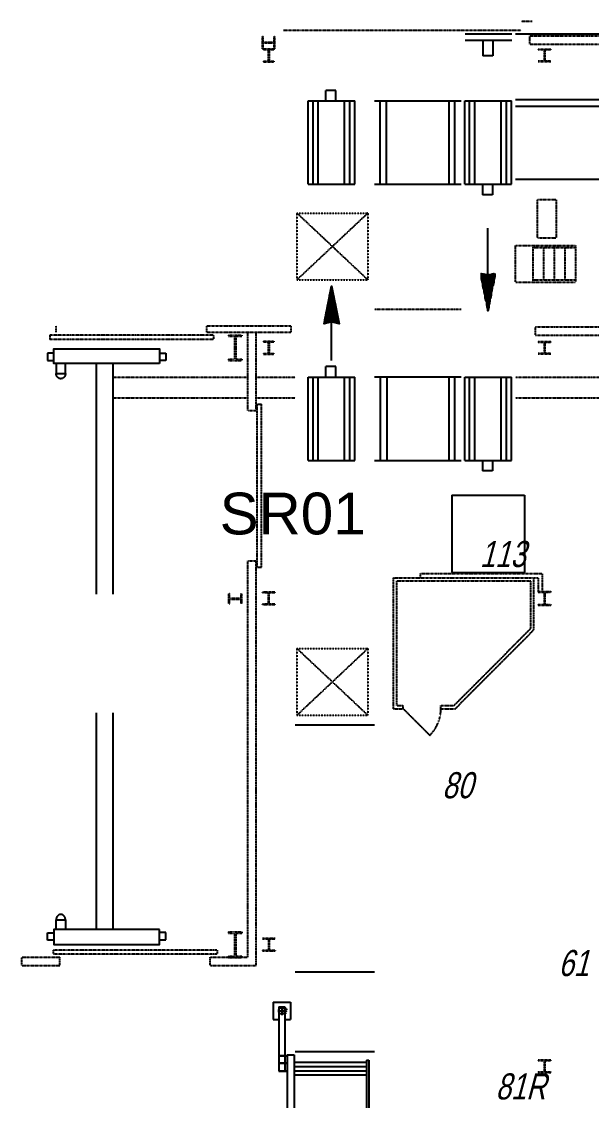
# Model space of a CAD drawing. Header units: millimetres. Extents: x -1732 to 458256, y -4349 to 130988.
# Drawn here: x 4977 to 18611, y 105112 to 130939 of the extents above; entities that cross this region are included whole.
import ezdxf

# ---------------------------------------------------------------- set-up
doc = ezdxf.new("R2010")
doc.units = ezdxf.units.MM
doc.header["$LTSCALE"] = 0.01
doc.header["$MEASUREMENT"] = 0
doc.linetypes.add('HIDDEN2', pattern=[4.7625, 3.175, -1.5875])
doc.linetypes.add('PHANTOM2', pattern=[31.75, 15.875, -3.175, 3.175, -3.175, 3.175, -3.175])
for name, color, linetype in [('F-E-EQP', 251, 'CONTINUOUS'), ('F-E-EQP-PH2', 251, 'PHANTOM2'), ('F-N-EQP', 251, 'CONTINUOUS'), ('NODETEXT', 5, 'CONTINUOUS'), ('NODETEXTOLD', 5, 'CONTINUOUS'), ('S-E-ACI', 251, 'PHANTOM2'), ('S-E-BET', 251, 'PHANTOM2'), ('TEX', 5, 'CONTINUOUS')]:
    doc.layers.add(name, color=color, linetype=linetype)
doc.styles.add('R15', font='arial.ttf', dxfattribs={"height": 1.5})
doc.styles.add('TEXTXP', font='arial.ttf', dxfattribs={"width": 0.75, "oblique": 15})

msp = doc.modelspace()

# ---------------------------------------------------------------- linework, layer by layer
at = {"layer": 'F-E-EQP'}
for p, q in [((16706.65977, 130639.77129), (15590.18651, 130639.77129)), ((16706.65977, 130489.76397), (15590.18651, 130489.76397)), ((16012.63931, 130489.76397), (16012.63931, 130118.16095)), ((16254.05006, 130489.76397), (16254.05006, 130118.16095)), ((164656.04027, 130640.39308), (16792.87855, 130640.39308)), ((16254.05006, 130118.16095), (16012.63931, 130118.16095)), ((12257.3912, 129041.16203), (12257.3912, 129291.42416)), ((12498.77451, 129291.42416), (12257.3912, 129291.42416)), ((12498.77451, 129041.16203), (12498.77451, 129291.42416)), ((11834.92925, 127044.48733), (11834.92925, 129041.16203)), ((11834.92925, 129041.16203), (12951.41165, 129041.16203)), ((11949.59501, 127044.48733), (11949.59501, 129041.16203)), ((12076.31257, 127044.48733), (12076.31257, 129041.16203)), ((12703.97501, 127044.48733), (12703.97501, 129041.16203)), ((12830.74743, 127044.48733), (12830.74743, 129041.16203)), ((12951.41165, 127044.48733), (12951.41165, 129041.16203)), ((13424.15801, 129041.16203), (15491.21186, 129041.16203)), ((13556.24309, 127044.48733), (13556.24309, 129041.16203)), ((13711.55393, 127044.48733), (13711.55393, 129041.16203)), ((15204.44687, 127044.48733), (15204.44687, 129041.16203)), ((15344.24035, 127044.48733), (15344.24035, 129041.16203)), ((15582.96733, 129041.16203), (16699.44973, 129041.16203)), ((15582.96733, 127044.48733), (15582.96733, 129041.16203)), ((15697.63309, 127044.48733), (15697.63309, 129041.16203)), ((15824.35064, 127044.48733), (15824.35064, 129041.16203)), ((16452.01309, 127044.48733), (16452.01309, 129041.16203)), ((16578.7855, 127044.48733), (16578.7855, 129041.16203)), ((16699.44973, 127044.48733), (16699.44973, 129041.16203)), ((16791.20519, 129074.69968), (25116.22051, 129074.69968)), ((16791.20519, 128915.94968), (25116.22051, 128915.94968)), ((16791.20519, 127169.69968), (25116.22051, 127169.69968)), ((11834.92925, 127044.48733), (12951.41165, 127044.48733)), ((13424.15801, 127044.48733), (15491.21186, 127044.48733)), ((15582.96733, 127044.48733), (16699.44973, 127044.48733)), ((16005.42927, 127044.48733), (16005.42927, 126794.22519)), ((16246.81258, 127044.48733), (16246.81258, 126794.22519)), ((16246.81258, 126794.22519), (16005.42927, 126794.22519)), ((16136.77826, 124015.58337), (16136.77826, 125997.38992)), ((12393.17045, 122824.90288), (12393.17045, 124608.16576)), ((5593.79198, 123004.13809), (5593.79198, 122828.45442)), ((5744.42109, 123004.13809), (5593.79198, 123004.13809)), ((8279.44879, 122999.33749), (8430.08704, 122999.33749)), ((8430.08704, 122999.33749), (8430.08704, 122823.65382)), ((5593.79198, 122828.45442), (5746.55164, 122828.45442)), ((5802.38491, 122753.36389), (5802.38491, 122515.92165)), ((6026.39462, 122515.92165), (6026.39462, 122751.32478)), ((6766.04363, 117230.9033), (6766.04363, 122729.06829)), ((7166.02963, 117230.9033), (7166.02963, 122729.06829)), ((8430.08704, 122823.65382), (8277.31823, 122823.65382)), ((12257.3912, 122429.36454), (12257.3912, 122679.62668)), ((12498.77451, 122679.62668), (12257.3912, 122679.62668)), ((12498.77451, 122429.36454), (12498.77451, 122679.62668)), ((5802.38491, 122515.92165), (6026.39462, 122515.92165)), ((11834.92925, 122429.36454), (12951.41165, 122429.36454)), ((11834.92925, 120432.68985), (11834.92925, 122429.36454)), ((11949.59501, 120432.68985), (11949.59501, 122429.36454)), ((12076.31257, 120432.68985), (12076.31257, 122429.36454)), ((12703.97501, 120432.68985), (12703.97501, 122429.36454)), ((12830.74743, 120432.68985), (12830.74743, 122429.36454)), ((12951.41165, 120432.68985), (12951.41165, 122429.36454)), ((13424.15801, 122431.03789), (15491.21186, 122431.03789)), ((13565.66141, 120447.05507), (13565.66141, 122431.03789)), ((13720.97225, 120432.68985), (13720.97225, 122431.03789)), ((15204.44687, 120432.68985), (15204.44687, 122431.03789)), ((15344.24035, 120432.68985), (15344.24035, 122431.03789)), ((15582.96733, 120432.68985), (15582.96733, 122429.36454)), ((15582.96733, 122429.36454), (16699.44973, 122429.36454)), ((15697.63309, 120432.68985), (15697.63309, 122429.36454)), ((15824.35064, 120432.68985), (15824.35064, 122429.36454)), ((16452.01309, 120432.68985), (16452.01309, 122429.36454)), ((16578.7855, 120432.68985), (16578.7855, 122429.36454)), ((16699.44973, 120432.68985), (16699.44973, 122429.36454)), ((11834.92925, 120432.68985), (12951.41165, 120432.68985)), ((13424.15801, 120432.68985), (15491.21186, 120432.68985)), ((15582.96733, 120432.68985), (16699.44973, 120432.68985)), ((16005.42927, 120432.68985), (16005.42927, 120182.42771)), ((16246.81258, 120432.68985), (16246.81258, 120182.42771)), ((16246.81258, 120182.42771), (16005.42927, 120182.42771)), ((15272.87143, 119602.2592), (17009.69193, 119602.2592)), ((15272.87143, 119602.2592), (15272.87143, 117748.44121)), ((17009.69193, 119602.2592), (17009.69193, 117748.44121)), ((15272.87143, 117748.44121), (17009.69193, 117748.44121)), ((6766.04363, 109200.11795), (6766.04363, 114388.01332)), ((7166.02963, 109200.11795), (7166.02963, 114388.01332)), ((11524.15801, 114101.09968), (13424.15801, 114101.09968)), ((5802.38491, 109200.11795), (5802.38491, 109437.56934)), ((5802.38491, 109437.56934), (6026.39462, 109437.56934)), ((6026.39462, 109437.56934), (6026.39462, 109202.15706)), ((5593.79198, 109125.02742), (5744.42109, 109125.02742)), ((5593.79198, 108949.34375), (5593.79198, 109125.02742)), ((8430.08704, 109129.82802), (8279.44879, 109129.82802)), ((8430.08704, 108954.14435), (8430.08704, 109129.82802)), ((5744.42109, 108949.34375), (5593.79198, 108949.34375)), ((8279.44879, 108954.14435), (8430.08704, 108954.14435)), ((11524.15801, 108191.09968), (13424.15801, 108191.09968)), ((10999.15801, 107461.09968), (10999.15801, 107051.09968)), ((10999.15801, 107461.09968), (11409.15801, 107461.09968)), ((11409.15801, 107461.09968), (11409.15801, 107051.09968)), ((11104.15801, 107256.09968), (11304.15801, 107256.09968)), ((11129.15801, 107356.09968), (11279.15801, 107356.09968)), ((11129.15801, 107356.09968), (11129.15801, 105811.09968)), ((11204.15801, 107356.09968), (11204.15801, 107156.09968)), ((11279.15801, 107356.09968), (11279.15801, 106191.09968)), ((10999.15801, 107051.09968), (11129.15801, 107051.09968)), ((11279.15801, 107051.09968), (11409.15801, 107051.09968)), ((11129.15801, 106191.09968), (11329.15801, 106191.09968)), ((11129.15801, 106178.59968), (11329.15801, 106178.59968)), ((11279.15801, 106178.59968), (11279.15801, 106007.34968)), ((11329.15801, 106206.09968), (11499.15801, 106206.09968)), ((11329.15801, 106206.09968), (11329.15801, 102356.09968)), ((11499.15801, 106206.09968), (11499.15801, 102356.09968)), ((11524.15801, 106281.09968), (13424.15801, 106281.09968)), ((11329.15801, 106007.34968), (11129.15801, 106007.34968)), ((11329.15801, 105994.84968), (11129.15801, 105994.84968)), ((11279.15801, 105994.84968), (11279.15801, 105823.59968)), ((11499.15801, 106026.09968), (13229.15801, 106026.09968)), ((11499.15801, 105926.09968), (13229.15801, 105926.09968)), ((13229.15801, 106076.09968), (13289.15801, 106076.09968)), ((13229.15801, 106076.09968), (13229.15801, 102876.09968)), ((13289.15801, 106076.09968), (13289.15801, 102876.09968)), ((11129.15801, 105823.59968), (11329.15801, 105823.59968)), ((11129.15801, 105811.09968), (11329.15801, 105811.09968)), ((11499.15801, 105821.09968), (13229.15801, 105821.09968)), ((11499.15801, 105721.09968), (13229.15801, 105721.09968))]:
    msp.add_line(p, q, dxfattribs=at)
for points in [[(16301.72687, 124907.42512), (16299.38601, 124837.67469), (16285.70659, 124765.92172), (16284.53615, 124903.20059), (16269.92404, 124899.89961), (16272.97814, 124702.40749), (16254.62613, 124609.94337), (16256.24462, 124896.36088), (16237.16109, 124891.40483), (16240.1969, 124548.92545), (16224.23147, 124460.06406), (16225.37447, 124888.70735), (16211.69505, 124884.81201), (16209.82967, 124385.93365), (16194.32145, 124306.13397), (16192.55666, 124880.24915), (16174.55212, 124876.01548), (16181.99534, 124244.21994), (16165.01493, 124161.47589), (16163.96337, 124873.88493), (16149.14095, 124869.6604), (16153.79524, 124102.46965), (16136.44907, 124015.40963), (16135.61697, 124865.99365), (16119.11205, 124869.98958), (16126.07063, 124069.61526), (16106.74936, 124161.80507), (16106.60306, 124872.83337), (16088.00416, 124877.99973), (16089.68666, 124245.86586), (16072.97143, 124328.21673), (16072.66967, 124881.53845), (16059.02683, 124884.83944), (16058.35931, 124400.12514), (16043.75635, 124472.16157), (16044.35071, 124888.70735), (16031.21078, 124891.70658), (16031.4851, 124533.50867), (16014.715, 124616.66421), (16015.76656, 124895.07157), (16001.9957, 124899.2961), (16001.5385, 124680.32473), (15983.87229, 124769.39644), (15984.0826, 124903.01771), (15970.43061, 124906.55644), (15970.25687, 124837.885)], [(12393.17045, 124611.01869), (12577.01057, 123707.05199), (12394.13057, 123752.08619), (12215.06362, 123706.12845), (12391.25021, 124603.36516)], [(12228.23098, 123716.32401), (12230.57185, 123786.07444), (12244.25127, 123857.83655), (12245.4217, 123720.55768), (12260.03381, 123723.85866), (12256.97057, 123921.34163), (12275.33173, 124013.80576), (12273.71324, 123727.39739), (12292.79677, 123732.34429), (12289.76096, 124074.82367), (12305.72638, 124163.68506), (12304.58338, 123735.04177), (12318.26281, 123738.94626), (12320.11904, 124237.81547), (12335.63641, 124317.61516), (12337.4012, 123743.50912), (12355.40573, 123747.73365), (12347.96252, 124379.53833), (12364.94293, 124462.27324), (12365.99449, 123749.8642), (12380.81691, 123754.09787), (12376.16261, 124521.28861), (12393.49964, 124608.34864), (12394.34089, 123757.75547), (12410.84581, 123753.76869), (12403.88722, 124554.13386), (12423.19935, 124461.94405), (12423.3548, 123750.91576), (12441.95369, 123745.75854), (12440.2712, 124377.88326), (12456.98643, 124295.5324), (12457.27904, 123742.21067), (12470.93103, 123738.91883), (12471.5894, 124223.62398), (12486.20151, 124151.59669), (12485.60715, 123735.04177), (12498.74708, 123732.04254), (12498.47276, 124090.24045), (12515.24285, 124007.08492), (12514.19129, 123728.68669), (12527.96216, 123724.45302), (12528.41021, 123943.42439), (12546.08557, 123854.35269), (12545.87525, 123720.73141), (12559.52725, 123717.19269), (12559.70098, 123785.86413)]]:
    msp.add_lwpolyline(points, dxfattribs=at)
for points in [[(8279.44879, 122753.36389), (5744.42109, 122753.36389), (5744.42109, 123106.07541), (8279.44879, 123106.07541)], [(8279.44879, 109200.11795), (5744.42109, 109200.11795), (5744.42109, 108847.40644), (8279.44879, 108847.40644)]]:
    msp.add_lwpolyline(points, close=True, dxfattribs=at)
for points in [[(6026.38547, 122515.9125, -0.038702), (6024.68469, 122494.09492, -0.039436), (6019.62806, 122472.80769, -0.039926), (6011.44418, 122453.05665, -0.041965), (6000.17877, 122434.90581, -0.042834), (5986.50849, 122419.5256, -0.04553), (5970.37847, 122406.77886, -0.046445), (5952.80371, 122397.56171, -0.048473), (5933.82991, 122391.81013, -0.048884), (5914.38062, 122389.91733, -0.048884), (5894.93133, 122391.81013, -0.048473), (5875.94839, 122397.56171, -0.046445), (5858.38276, 122406.77886, -0.04553), (5842.2436, 122419.5256, -0.042834), (5828.58247, 122434.90581, -0.032401), (5816.4941, 122452.86462, -0.089061), (5809.13318, 122472.80769), (5804.90865, 122499.74591), (5802.37576, 122515.9125), (5802.37576, 122515.9125), (5802.37576, 122515.9125)], [(6026.38547, 109437.5602, 0.038702), (6024.68469, 109459.36864, 0.039436), (6019.62806, 109480.65587, 0.039926), (6011.44418, 109500.40691, 0.041965), (6000.17877, 109518.55775, 0.042834), (5986.50849, 109533.93796, 0.04553), (5970.37847, 109546.69384, 0.046445), (5952.80371, 109555.90185, 0.048473), (5933.82991, 109561.66257, 0.048884), (5914.38062, 109563.55537, 0.048884), (5894.93133, 109561.66257, 0.048473), (5875.94839, 109555.90185, 0.046445), (5858.38276, 109546.69384, 0.04553), (5842.2436, 109533.93796, 0.042834), (5828.58247, 109518.55775, 0.032401), (5816.4941, 109500.59893, 0.089061), (5809.13318, 109480.65587), (5804.90865, 109453.71765), (5802.37576, 109437.5602), (5802.37576, 109437.5602), (5802.37576, 109437.5602)]]:
    msp.add_lwpolyline(points, format="xyb", dxfattribs=at)
msp.add_circle((11204.15801, 107256.09968), 75, dxfattribs=at)
at = {"layer": 'F-E-EQP-PH2'}
for p, q in [((11246.15558, 130733.21382), (16927.73426, 130733.21382)), ((17195.09567, 130939.34701), (16927.73426, 130939.34701)), ((17311.20519, 126679.69968), (17771.20519, 126679.69968)), ((17311.20519, 126679.69968), (17311.20519, 125764.69968)), ((17771.20519, 126679.69968), (17771.20519, 125764.69968)), ((16791.20519, 125579.69968), (18231.20519, 125579.69968)), ((16791.20519, 124704.69968), (16791.20519, 125579.69968)), ((17211.20519, 125579.69968), (17211.20519, 124704.69968)), ((17211.20519, 125529.69968), (18231.20519, 125529.69968)), ((17311.20519, 125764.69968), (17771.20519, 125764.69968)), ((17466.20519, 125529.69968), (17466.20519, 124754.69968)), ((17721.20519, 125529.69968), (17721.20519, 124754.69968)), ((17976.20519, 125529.69968), (17976.20519, 124754.69968)), ((18231.20519, 125579.69968), (18231.20519, 124704.69968)), ((17211.20519, 124754.69968), (18231.20519, 124754.69968)), ((16791.20519, 124704.69968), (18231.20519, 124704.69968)), ((13424.15801, 124054.48733), (15491.21186, 124054.48733)), ((7166.02963, 122429.36454), (10391.36531, 122429.36454)), ((10591.34459, 122429.36454), (11524.15801, 122429.36454)), ((16791.20519, 122429.36454), (24004.99823, 122429.36454)), ((7166.02963, 121929.38891), (10391.36531, 121929.38891)), ((10591.34459, 121929.38891), (11524.15801, 121929.38891)), ((16791.20519, 121929.38891), (23969.69325, 121929.38891)), ((14524.15801, 117724.09968), (17435.15801, 117724.09968)), ((14524.15801, 117624.09968), (14524.15801, 117724.09968)), ((17234.15801, 117624.09968), (17335.15801, 117624.09968)), ((17335.15801, 117624.09968), (17335.15801, 117294.09968)), ((17435.15801, 117724.09968), (17435.15801, 117294.09968))]:
    msp.add_line(p, q, dxfattribs=at)
at = {"layer": 'F-N-EQP', "color": 9, "linetype": 'HIDDEN2'}
for p, q in [((11564.17868, 126356.10608), (13264.15801, 126356.10608)), ((13264.15801, 126356.10608), (11564.17868, 124756.14383)), ((11564.17868, 126356.10608), (13264.15801, 124756.14383)), ((11564.17868, 126356.10608), (11564.17868, 124756.14383)), ((13264.15801, 126356.10608), (13264.15801, 124756.14383)), ((11564.17868, 124756.14383), (13264.15801, 124756.14383)), ((13264.15801, 115931.99476), (13264.15801, 114332.04165)), ((11319.5284, 107304.21073), (11282.64832, 107158.8152))]:
    msp.add_line(p, q, dxfattribs=at)
at = {"layer": 'F-N-EQP', "linetype": 'HIDDEN2'}
for p, q in [((11564.17868, 115931.99476), (13264.15801, 115931.99476)), ((13264.15801, 115931.99476), (11564.17868, 114332.04165)), ((11564.17868, 115931.99476), (13264.15801, 114332.04165)), ((11564.17868, 115931.99476), (11564.17868, 114332.04165)), ((11564.17868, 114332.04165), (13264.15801, 114332.04165))]:
    msp.add_line(p, q, dxfattribs=at)
at = {"layer": 'S-E-ACI'}
for p, q in [((10739.17355, 130285.55098), (10739.17355, 130585.55648)), ((10739.17355, 130585.55648), (10754.16971, 130585.55648)), ((10754.16971, 130443.05638), (10754.16971, 130585.55648)), ((10754.16971, 130443.05638), (11024.14631, 130443.05638)), ((10754.16971, 130428.05108), (11024.14631, 130428.05108)), ((10754.16971, 130285.55098), (10754.16971, 130428.05108)), ((11024.14631, 130443.05638), (11024.14631, 130585.55648)), ((11024.14631, 130585.55648), (11039.14247, 130585.55648)), ((11024.14631, 130285.55098), (11024.14631, 130428.05108)), ((11039.14247, 130285.55098), (11039.14247, 130585.55648)), ((10739.17355, 130285.55098), (10754.16971, 130285.55098)), ((10764.15953, 130286.12705), (11014.15649, 130286.12705)), ((10764.15953, 130286.12705), (10764.15953, 130270.58225)), ((10764.15953, 130270.58225), (10876.72217, 130270.58225)), ((10876.72217, 130270.58225), (10876.72217, 129991.6171)), ((10901.71272, 130270.58225), (11014.15649, 130270.58225)), ((10901.71272, 130270.58225), (10901.71272, 129991.6171)), ((11014.15649, 130286.12705), (11014.15649, 130270.58225)), ((11024.14631, 130285.55098), (11039.14247, 130285.55098)), ((17341.18936, 130282.25917), (17641.15828, 130282.25917)), ((17341.18936, 130282.25917), (17341.18936, 130267.25387)), ((17341.18936, 130267.25387), (17483.68946, 130267.25387)), ((17483.68946, 130267.25387), (17483.68946, 129997.25898)), ((17498.69476, 130267.25387), (17641.15828, 130267.25387)), ((17498.69476, 130267.25387), (17498.69476, 129997.25898)), ((17641.15828, 130282.25917), (17641.15828, 130267.25387)), ((10764.15953, 129991.6171), (10876.72217, 129991.6171)), ((10764.15953, 129991.6171), (10764.15953, 129976.13631)), ((10764.15953, 129976.13631), (11014.15649, 129976.13631)), ((10901.71272, 129991.6171), (11014.15649, 129991.6171)), ((11014.15649, 129991.6171), (11014.15649, 129976.13631)), ((17341.18936, 129997.25898), (17341.18936, 129982.25368)), ((17341.18936, 129997.25898), (17483.68946, 129997.25898)), ((17341.18936, 129982.25368), (17641.15828, 129982.25368)), ((17498.69476, 129997.25898), (17641.15828, 129997.25898)), ((17641.15828, 129997.25898), (17641.15828, 129982.25368)), ((9928.1596, 123436.10694), (10250.15641, 123436.10694)), ((9928.1596, 123436.10694), (9928.1596, 123405.60256)), ((9928.1596, 123405.60256), (10073.11943, 123405.60256)), ((10073.11943, 123405.60256), (10073.11943, 122856.5968)), ((10105.31545, 123405.60256), (10250.15641, 123405.60256)), ((10105.31545, 123405.60256), (10105.31545, 122856.5968)), ((10250.15641, 123436.10694), (10250.15641, 123405.60256)), ((10764.15953, 123286.10877), (11014.15649, 123286.10877)), ((10764.15953, 123286.10877), (10764.15953, 123270.60054)), ((10764.15953, 123270.60054), (10876.72217, 123270.60054)), ((10876.72217, 123270.60054), (10876.72217, 122991.59881)), ((10901.71272, 123270.60054), (10901.71272, 122991.59881)), ((10901.71272, 123270.60054), (11014.15649, 123270.60054)), ((11014.15649, 123286.10877), (11014.15649, 123270.60054)), ((17341.18936, 123282.41745), (17641.15828, 123282.41745)), ((17341.18936, 123282.41745), (17341.18936, 123267.42129)), ((17341.18936, 123267.42129), (17483.68946, 123267.42129)), ((17483.68946, 123267.42129), (17483.68946, 122997.41725)), ((17498.69476, 123267.42129), (17498.69476, 122997.41725)), ((17498.69476, 123267.42129), (17641.15828, 123267.42129)), ((17641.15828, 123282.41745), (17641.15828, 123267.42129)), ((10764.15953, 122991.59881), (10876.72217, 122991.59881)), ((10764.15953, 122991.59881), (10764.15953, 122976.11802)), ((10764.15953, 122976.11802), (11014.15649, 122976.11802)), ((10901.71272, 122991.59881), (11014.15649, 122991.59881)), ((11014.15649, 122991.59881), (11014.15649, 122976.11802)), ((17341.18936, 122997.41725), (17341.18936, 122982.42109)), ((17341.18936, 122997.41725), (17483.68946, 122997.41725)), ((17341.18936, 122982.42109), (17641.15828, 122982.42109)), ((17498.69476, 122997.41725), (17641.15828, 122997.41725)), ((17641.15828, 122997.41725), (17641.15828, 122982.42109)), ((9928.1596, 122856.5968), (10073.11943, 122856.5968)), ((9928.1596, 122856.5968), (9928.1596, 122826.11985)), ((9928.1596, 122826.11985), (10250.15641, 122826.11985)), ((10105.31545, 122856.5968), (10250.15641, 122856.5968)), ((10250.15641, 122856.5968), (10250.15641, 122826.11985)), ((11044.37493, 117276.60167), (10744.36943, 117276.60167)), ((10744.36943, 117261.59637), (10744.36943, 117276.60167)), ((10886.86953, 117261.59637), (10744.36943, 117261.59637)), ((10886.86953, 116991.62891), (10886.86953, 117261.59637)), ((10901.87483, 116991.62891), (10901.87483, 117261.59637)), ((11044.37493, 117261.59637), (10901.87483, 117261.59637)), ((11044.37493, 117261.59637), (11044.37493, 117276.60167)), ((17335.15801, 117294.09968), (17643.15801, 117294.09968)), ((17335.15801, 117294.09968), (17335.15801, 117279.10352)), ((17335.15801, 117279.10352), (17481.67364, 117279.10352)), ((17481.67364, 117279.10352), (17481.67364, 116983.09584)), ((17496.67895, 117279.10352), (17496.67895, 116983.09584)), ((17496.67895, 117279.10352), (17643.15801, 117279.10352)), ((17643.15801, 117294.09968), (17643.15801, 117279.10352)), ((9935.83867, 117247.6792), (9951.31946, 117247.6792)), ((9935.83867, 116997.69138), (9935.83867, 117247.6792)), ((9935.83867, 116997.69138), (9951.31946, 116997.69138)), ((9951.31946, 117135.27201), (9951.31946, 117247.6792)), ((9951.31946, 117135.27201), (10230.32119, 117135.27201)), ((9951.31946, 117110.24488), (10230.32119, 117110.24488)), ((9951.31946, 116997.69138), (9951.31946, 117110.24488)), ((10230.32119, 117135.27201), (10230.32119, 117247.6792)), ((10230.32119, 117247.6792), (10245.82941, 117247.6792)), ((10230.32119, 116997.69138), (10230.32119, 117110.24488)), ((10230.32119, 116997.69138), (10245.82941, 116997.69138)), ((10245.82941, 116997.69138), (10245.82941, 117247.6792)), ((10744.36943, 116976.62361), (10744.36943, 116991.62891)), ((10886.86953, 116991.62891), (10744.36943, 116991.62891)), ((11044.37493, 116976.62361), (10744.36943, 116976.62361)), ((11044.37493, 116991.62891), (10901.87483, 116991.62891)), ((11044.37493, 116976.62361), (11044.37493, 116991.62891)), ((17335.15801, 116983.09584), (17335.15801, 116968.09968)), ((17335.15801, 116983.09584), (17481.67364, 116983.09584)), ((17335.15801, 116968.09968), (17643.15801, 116968.09968)), ((17496.67895, 116983.09584), (17643.15801, 116983.09584)), ((17643.15801, 116983.09584), (17643.15801, 116968.09968)), ((9928.1596, 109146.07037), (10250.15641, 109146.07037)), ((9928.1596, 109146.07037), (9928.1596, 109115.58427)), ((9928.1596, 109115.58427), (10073.11943, 109115.58427)), ((10073.11943, 109115.58427), (10073.11943, 108566.61509)), ((10105.31545, 109115.58427), (10105.31545, 108566.61509)), ((10105.31545, 109115.58427), (10250.15641, 109115.58427)), ((10250.15641, 109146.07037), (10250.15641, 109115.58427)), ((10741.34277, 108992.78689), (11041.33912, 108992.78689)), ((10741.34277, 108992.78689), (10741.34277, 108977.79073)), ((11041.33912, 108992.78689), (11041.33912, 108977.79073)), ((10741.34277, 108977.79073), (10883.8703, 108977.79073)), ((10883.8703, 108977.79073), (10883.8703, 108707.75927)), ((10898.8756, 108977.79073), (10898.8756, 108707.75927)), ((10898.8756, 108977.79073), (11041.33912, 108977.79073)), ((9928.1596, 108566.61509), (10073.11943, 108566.61509)), ((9928.1596, 108566.61509), (9928.1596, 108536.07413)), ((9928.1596, 108536.07413), (10250.15641, 108536.07413)), ((10105.31545, 108566.61509), (10250.15641, 108566.61509)), ((10250.15641, 108566.61509), (10250.15641, 108536.07413)), ((10741.34277, 108707.75927), (10741.34277, 108692.75397)), ((10741.34277, 108707.75927), (10883.8703, 108707.75927)), ((10741.34277, 108692.75397), (11041.33912, 108692.75397)), ((10898.8756, 108707.75927), (11041.33912, 108707.75927)), ((11041.33912, 108707.75927), (11041.33912, 108692.75397)), ((17341.18936, 106082.81862), (17641.15828, 106082.81862)), ((17341.18936, 106082.81862), (17341.18936, 106067.81332)), ((17341.18936, 106067.81332), (17483.68946, 106067.81332)), ((17483.68946, 106067.81332), (17483.68946, 105797.81843)), ((17498.69476, 106067.81332), (17498.69476, 105797.81843)), ((17498.69476, 106067.81332), (17641.15828, 106067.81332)), ((17641.15828, 106082.81862), (17641.15828, 106067.81332)), ((17341.18936, 105797.81843), (17341.18936, 105782.81313)), ((17341.18936, 105797.81843), (17483.68946, 105797.81843)), ((17341.18936, 105782.81313), (17641.15828, 105782.81313)), ((17498.69476, 105797.81843), (17641.15828, 105797.81843)), ((17641.15828, 105797.81843), (17641.15828, 105782.81313))]:
    msp.add_line(p, q, dxfattribs=at)
at = {"layer": 'S-E-BET'}
for p, q in [((17135.30306, 130394.99555), (17135.30306, 130595.01141)), ((17135.30306, 130595.01141), (62399.20948, 130595.01141)), ((17135.30306, 130394.99555), (62399.20948, 130394.99555)), ((5806.31683, 123504.32404), (5806.31683, 123654.33136)), ((9406.21819, 123504.32404), (9406.21819, 123654.33136)), ((9406.21819, 123654.33136), (11428.1669, 123654.33136)), ((9406.21819, 123504.32404), (11428.1669, 123504.32404)), ((10391.36531, 121629.38341), (10391.36531, 123504.32404)), ((10591.34459, 121629.38341), (10591.34459, 123504.32404)), ((11428.1669, 123504.32404), (11428.1669, 123654.33136)), ((17265.53191, 123629.34081), (17265.53191, 123429.32495)), ((17265.53191, 123629.34081), (26418.49184, 123629.34081)), ((5651.12486, 123431.57437), (5651.12486, 123331.58473)), ((9579.14037, 123431.57437), (5651.12486, 123431.57437)), ((9579.14037, 123331.58473), (5651.12486, 123331.58473)), ((9579.14037, 123331.58473), (9579.14037, 123431.57437)), ((17265.53191, 123429.32495), (26719.99924, 123429.32495)), ((10616.33515, 121779.39073), (10716.35222, 121779.39073)), ((10616.33515, 117879.47473), (10616.33515, 121779.39073)), ((10716.35222, 117879.47473), (10716.35222, 121779.39073)), ((10391.36531, 121629.38341), (10591.34459, 121629.38341)), ((10391.36531, 118029.48205), (10591.34459, 118029.48205)), ((10391.36531, 108539.66512), (10391.36531, 118029.48205)), ((10591.34459, 108339.68584), (10591.34459, 118029.48205)), ((10616.33515, 117879.47473), (10716.35222, 117879.47473)), ((13879.15801, 117624.09968), (17234.15801, 117624.09968)), ((13879.15801, 114489.09968), (13879.15801, 117624.09968)), ((13954.15801, 114564.09968), (13954.15801, 117549.09968)), ((13954.15801, 117549.09968), (17159.15801, 117549.09968)), ((17159.15801, 116410.04922), (17159.15801, 117549.09968)), ((17234.15801, 116379.09968), (17234.15801, 117624.09968)), ((15322.97539, 114564.09968), (17159.15801, 116410.04922)), ((15354.15801, 114489.09968), (17234.15801, 116379.09968)), ((13879.15801, 114489.09968), (14109.15801, 114489.09968)), ((13954.15801, 114564.09968), (14109.15801, 114564.09968)), ((14109.15801, 114489.09968), (14109.15801, 114564.09968)), ((14109.15801, 114489.09968), (14745.55411, 113852.70358)), ((15009.15801, 114489.09968), (15009.15801, 114564.09968)), ((15009.15801, 114564.09968), (15322.97539, 114564.09968)), ((15009.15801, 114489.09968), (15354.15801, 114489.09968)), ((4976.59941, 108539.66512), (4976.59941, 108339.68584)), ((4976.59941, 108539.66512), (5891.45661, 108539.66512)), ((5736.22807, 108612.38735), (5736.22807, 108712.40442)), ((9664.25272, 108712.40442), (5736.22807, 108712.40442)), ((9664.25272, 108612.38735), (5736.22807, 108612.38735)), ((5891.45661, 108339.68584), (5891.45661, 108539.66512)), ((9491.35797, 108339.68584), (9491.35797, 108539.66512)), ((9491.35797, 108539.66512), (10391.36531, 108539.66512)), ((9664.25272, 108612.38735), (9664.25272, 108712.40442)), ((4976.59941, 108339.68584), (5891.45661, 108339.68584)), ((9491.35797, 108339.68584), (10591.34459, 108339.68584))]:
    msp.add_line(p, q, dxfattribs=at)
msp.add_arc((14109.15801, 114489.09968), 900, 315, 0, dxfattribs=at)

# ---------------------------------------------------------------- texts
at = {"layer": 'NODETEXT', "style": 'TEXTXP', "oblique": 15, "width": 0.75}
for s, p in [('113', (15940.81076, 117881.35014)), ('80', (15040.60556, 112345.42225)), ('61', (17820.4178, 108088.59927)), ('81R', (16317.04904, 105135.3285))]:
    msp.add_text(s, height=625, dxfattribs=at).set_placement(p)
at = {"layer": 'NODETEXTOLD', "style": 'TEXTXP', "oblique": 15, "width": 0.75}
for s, p in [('113', (15940.81076, 117881.35014)), ('80', (15040.60556, 112345.42225)), ('61', (17820.4178, 108088.59927)), ('81R', (16317.04904, 105135.3285))]:
    msp.add_text(s, height=625, dxfattribs=at).set_placement(p)
at = {"layer": 'TEX', "style": 'R15'}
msp.add_text('SR01', height=1000, dxfattribs=at).set_placement((9716.15346, 118662.42636))

doc.saveas('drawing.dxf')
